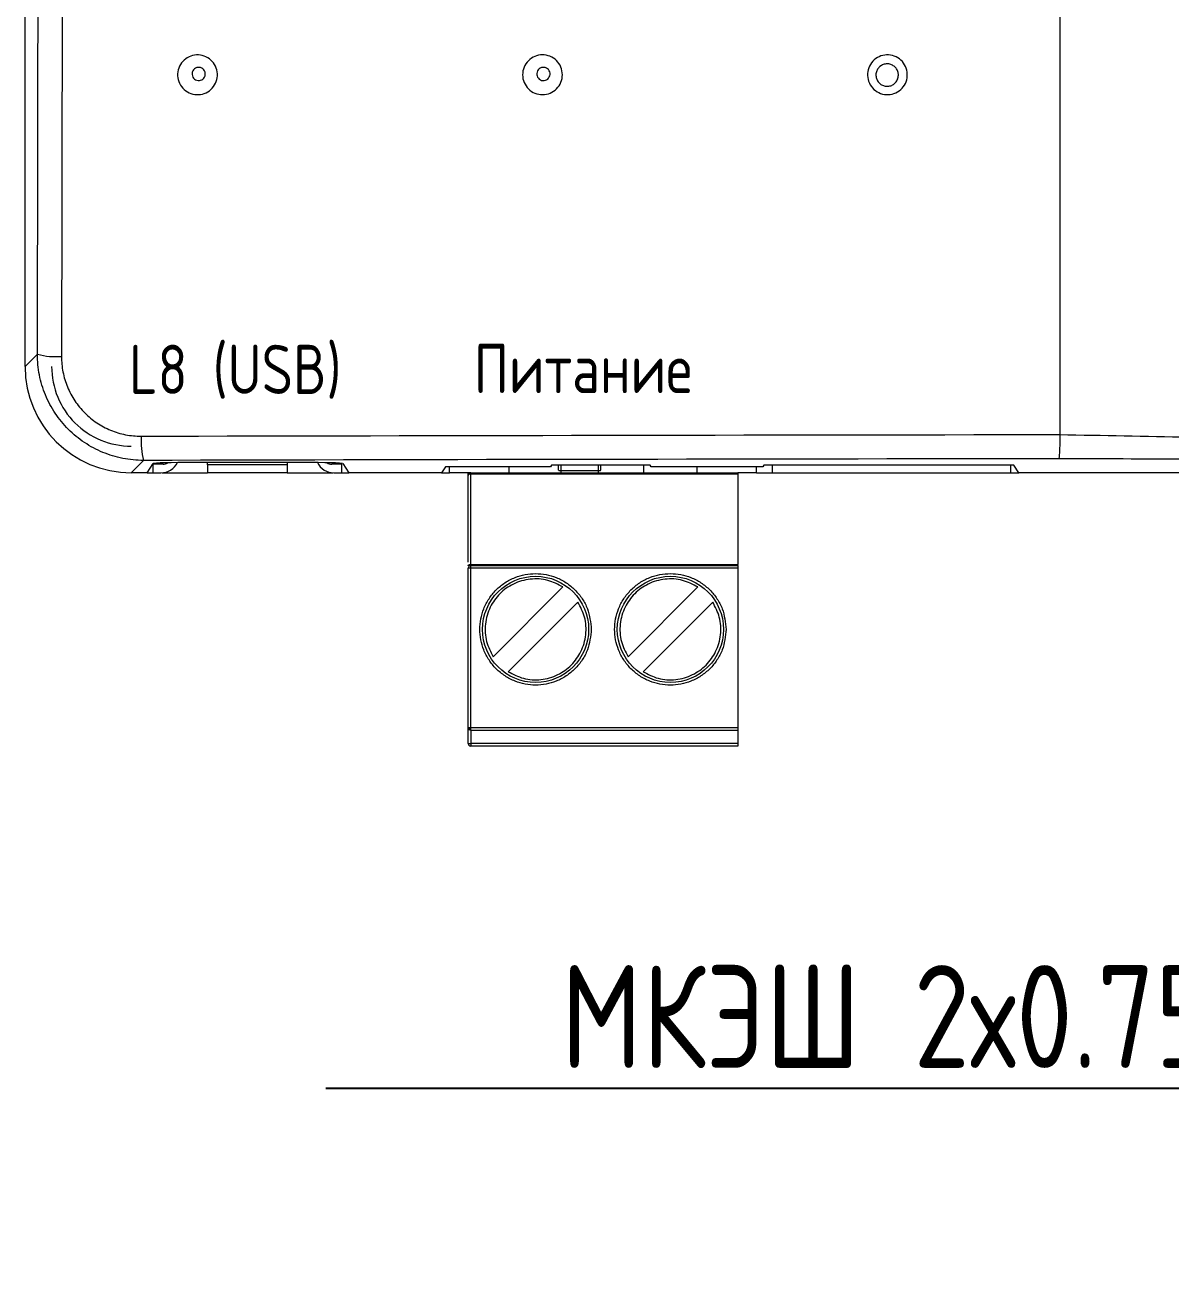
# Model space of a CAD drawing. Header units: millimetres. Extents: x -559267 to 14075, y 0 to 209897.
# Drawn here: x 1954.06 to 1981.95, y 124.24 to 154.78 of the extents above; entities that cross this region are included whole.
import ezdxf
from ezdxf import colors
from ezdxf.entities.mleader import LeaderData, LeaderLine
from ezdxf.math import Vec2, Vec3

# ---------------------------------------------------------------- set-up
doc = ezdxf.new("R2010")
doc.units = ezdxf.units.MM
doc.set_wipeout_variables(frame=1)
doc.layers.add('Модули', color=7, linetype='Continuous')
doc.styles.add('Unecom', font='GOST2304A_0.ttf', dxfattribs={"height": 2.5})

# ---------------------------------------------------------------- blocks, each defined once
blk = doc.blocks.new('*U87')
at = {"layer": 'Модули', "lineweight": 18, "ltscale": 0.1}
for p, q in [((22.543, -65.479), (22.546, -65.465)), ((22.678, -65.61), (22.543, -65.61)), ((22.543, -73.71), (22.543, -65.61)), ((22.546, -65.465), (22.554, -65.452)), ((22.554, -65.452), (22.566, -65.44)), ((22.566, -65.44), (22.583, -65.43)), ((22.583, -65.43), (22.603, -65.421)), ((22.603, -65.421), (22.627, -65.415)), ((22.627, -65.415), (22.652, -65.411)), ((22.652, -65.411), (22.678, -65.409)), ((22.678, -65.475), (22.678, -65.409)), ((22.678, -65.409), (36.259, -65.409)), ((22.678, -65.61), (22.678, -65.475)), ((22.678, -65.475), (36.259, -65.475)), ((22.678, -73.71), (22.678, -65.61)), ((36.259, -65.61), (22.678, -65.61)), ((36.259, -65.475), (36.259, -65.409)), ((36.259, -65.475), (36.259, -65.61)), ((36.259, -65.61), (36.259, -73.71)), ((23.817, -70.106), (27.363, -66.56)), ((30.675, -70.106), (34.221, -66.56)), ((28.127, -67.324), (24.581, -70.87)), ((34.985, -67.324), (31.439, -70.87)), ((22.543, -73.71), (22.678, -73.71)), ((22.543, -73.716), (22.543, -73.71)), ((22.543, -73.716), (22.678, -73.845)), ((22.543, -74.52), (22.543, -73.716)), ((22.678, -73.845), (22.678, -73.71)), ((22.678, -73.71), (36.259, -73.71)), ((22.678, -73.845), (36.259, -73.845)), ((22.678, -73.845), (22.678, -74.52)), ((36.259, -73.71), (36.259, -73.845)), ((36.259, -73.845), (36.259, -74.52)), ((22.543, -74.52), (22.678, -74.52)), ((22.678, -74.52), (22.678, -74.655)), ((36.259, -74.52), (22.678, -74.52)), ((36.259, -74.655), (22.678, -74.655)), ((36.259, -74.52), (36.259, -74.655))]:
    blk.add_line(p, q, dxfattribs=at)
for centre in [(25.972, -68.715), (32.83, -68.715)]:
    blk.add_circle(centre, 2.7, dxfattribs=at)
for centre, start, end in [((22.678, -65.61), 90, 180), ((22.678, -73.71), 180, 225), ((22.678, -73.71), 225, 270), ((22.678, -74.52), 180, 225), ((22.678, -74.52), 225, 269.9998)]:
    blk.add_arc(centre, 0.135, start, end, dxfattribs=at)
for points, knots in [([(23.137, -68.715), (23.137, -68.359), (23.243, -67.808), (23.585, -67.147), (23.954, -66.697), (24.404, -66.328), (25.065, -65.986), (25.972, -65.811), (26.879, -65.986), (27.54, -66.328), (27.991, -66.697), (28.357, -67.147), (28.71, -67.808), (28.769, -68.359), (28.807, -68.715)], [0.4999999, 0.4999999, 0.4999999, 0.4999999, 0.5598608, 0.5924099, 0.625, 0.6575491, 0.6901391, 0.75, 0.8098607, 0.84241, 0.8749998, 0.9075491, 0.9401391, 1, 1, 1, 1]), ([(27.363, -66.56), (27.112, -66.43), (26.594, -66.162), (25.693, -66.115), (24.837, -66.359), (24.125, -66.868), (23.616, -67.58), (23.372, -68.436), (23.419, -69.337), (23.687, -69.855), (23.817, -70.106)], [0, 0, 0, 0, 0.121324, 0.25, 0.378676, 0.5, 0.621324, 0.75, 0.878676, 1, 1, 1, 1]), ([(29.995, -68.715), (29.995, -68.359), (30.101, -67.808), (30.443, -67.147), (30.812, -66.697), (31.262, -66.328), (31.923, -65.986), (32.83, -65.811), (33.737, -65.986), (34.398, -66.328), (34.849, -66.697), (35.215, -67.147), (35.568, -67.808), (35.627, -68.359), (35.665, -68.715)], [0.4999998, 0.4999998, 0.4999998, 0.4999998, 0.5598608, 0.5924098, 0.6249999, 0.657549, 0.690139, 0.75, 0.8098607, 0.8424099, 0.8749998, 0.9075491, 0.9401391, 1, 1, 1, 1]), ([(34.221, -66.56), (33.97, -66.43), (33.452, -66.162), (32.551, -66.115), (31.695, -66.359), (30.983, -66.868), (30.474, -67.58), (30.23, -68.436), (30.277, -69.337), (30.545, -69.855), (30.675, -70.106)], [0, 0, 0, 0, 0.121324, 0.25, 0.378676, 0.5, 0.621324, 0.75, 0.878676, 1, 1, 1, 1]), ([(24.581, -70.87), (24.832, -71), (25.35, -71.268), (26.251, -71.315), (27.108, -71.071), (27.819, -70.562), (28.328, -69.85), (28.572, -68.994), (28.525, -68.093), (28.257, -67.575), (28.127, -67.324)], [0, 0, 0, 0, 0.121324, 0.25, 0.378676, 0.5, 0.621324, 0.75, 0.878676, 1, 1, 1, 1]), ([(31.439, -70.87), (31.69, -71), (32.208, -71.268), (33.109, -71.315), (33.966, -71.071), (34.677, -70.562), (35.186, -69.85), (35.43, -68.994), (35.383, -68.093), (35.115, -67.575), (34.985, -67.324)], [0, 0, 0, 0, 0.121324, 0.25, 0.378676, 0.5, 0.621324, 0.75, 0.878676, 1, 1, 1, 1]), ([(28.807, -68.715), (28.769, -69.071), (28.71, -69.622), (28.357, -70.283), (27.991, -70.733), (27.54, -71.102), (26.879, -71.444), (25.972, -71.619), (25.065, -71.444), (24.405, -71.102), (23.954, -70.733), (23.585, -70.283), (23.244, -69.622), (23.137, -69.071), (23.137, -68.715)], [0, 0, 0, 0, 0.0598606, 0.0924099, 0.1249999, 0.1575492, 0.1901392, 0.2499998, 0.3098607, 0.34241, 0.375, 0.4075493, 0.4401393, 0.4999999, 0.4999999, 0.4999999, 0.4999999]), ([(35.665, -68.715), (35.627, -69.071), (35.568, -69.622), (35.215, -70.283), (34.849, -70.733), (34.398, -71.102), (33.737, -71.444), (32.83, -71.619), (31.923, -71.444), (31.263, -71.102), (30.812, -70.733), (30.443, -70.283), (30.102, -69.622), (29.995, -69.071), (29.995, -68.715)], [0, 0, 0, 0, 0.0598606, 0.0924099, 0.1249999, 0.1575492, 0.1901392, 0.2499999, 0.3098608, 0.3424098, 0.375, 0.4075492, 0.4401392, 0.4999998, 0.4999998, 0.4999998, 0.4999998])]:
    blk.add_open_spline(points, degree=3, knots=knots, dxfattribs=at)
at = {"color": 0, "lineweight": 0}
blk.add_wipeout([(0, 60.748), (210.596, 60.432), (210.596, -60.748), (0, -60.748)], dxfattribs=at)
at = {"layer": 'Модули', "lineweight": 18, "ltscale": 0.1}
for p, q in [((0, -55.35), (0, 55.35)), ((0, -55.35), (0.628, -54.722)), ((52.649, -58.804), (52.648, -58.803)), ((6.026, -60.12), (5.398, -60.748)), ((6.208, -60.748), (6.52, -60.281)), ((6.505, -60.318), (6.505, -60.75)), ((7.018, -60.318), (6.505, -60.318)), ((14.132, -60.229), (8.545, -60.229)), ((9.286, -60.345), (9.286, -60.229)), ((9.286, -60.345), (9.286, -60.75)), ((13.336, -60.345), (9.286, -60.345)), ((13.336, -60.229), (13.336, -60.345)), ((13.336, -60.345), (13.336, -60.75)), ((16.117, -60.318), (15.604, -60.318)), ((16.117, -60.75), (16.117, -60.318)), ((16.157, -60.281), (16.468, -60.748)), ((21.39, -60.453), (21.193, -60.748)), ((26.728, -60.453), (21.39, -60.453)), ((21.598, -60.75), (21.598, -60.453)), ((24.622, -60.75), (24.622, -60.453)), ((26.787, -60.365), (26.728, -60.453)), ((31.799, -60.365), (26.787, -60.365)), ((27.133, -60.615), (27.133, -60.365)), ((27.268, -60.634), (27.268, -60.365)), ((27.268, -60.634), (29.158, -60.634)), ((29.158, -60.365), (29.158, -60.634)), ((29.293, -60.615), (29.293, -60.365)), ((31.48, -60.75), (31.48, -60.365)), ((31.858, -60.453), (31.799, -60.365)), ((37.528, -60.453), (31.858, -60.453)), ((34.18, -60.453), (34.18, -60.75)), ((37.204, -60.75), (37.204, -60.453)), ((37.59, -60.361), (37.528, -60.453)), ((50.298, -60.361), (37.59, -60.361)), ((38.001, -60.361), (38.001, -60.75)), ((50.151, -60.75), (50.151, -60.361)), ((50.556, -60.748), (50.298, -60.361)), ((6.208, -60.748), (5.398, -60.748)), ((6.208, -60.748), (6.505, -60.748)), ((6.505, -60.75), (6.91, -60.75)), ((6.968, -60.748), (9.286, -60.748)), ((13.336, -60.75), (9.286, -60.75)), ((13.336, -60.748), (15.654, -60.748)), ((15.712, -60.75), (16.117, -60.75)), ((16.117, -60.748), (16.468, -60.748)), ((21.193, -60.748), (16.468, -60.748)), ((21.193, -60.748), (21.598, -60.748)), ((22.678, -60.75), (21.598, -60.75)), ((22.543, -60.885), (22.543, -60.75)), ((22.546, -60.871), (22.543, -60.885)), ((22.543, -65.289), (22.543, -60.885)), ((22.554, -60.858), (22.546, -60.871)), ((22.566, -60.846), (22.554, -60.858)), ((22.583, -60.836), (22.566, -60.846)), ((22.603, -60.827), (22.583, -60.836)), ((22.627, -60.821), (22.603, -60.827)), ((22.652, -60.817), (22.627, -60.821)), ((22.678, -60.816), (22.652, -60.817)), ((22.678, -60.816), (22.678, -60.75)), ((22.678, -60.75), (36.259, -60.75)), ((22.678, -65.409), (22.678, -60.816)), ((36.259, -60.816), (22.678, -60.816)), ((36.259, -60.75), (36.259, -60.816)), ((37.204, -60.75), (36.259, -60.75)), ((36.259, -60.816), (36.259, -65.409)), ((37.204, -60.748), (38.001, -60.748)), ((38.001, -60.75), (50.151, -60.75)), ((50.151, -60.748), (50.556, -60.748)), ((59.871, -60.748), (50.556, -60.748))]:
    blk.add_line(p, q, dxfattribs=at)
for centre, radius, start, end in [((1.588, -50.889), 3.952, 255.93521, 273.82698), ((9.544, -59.154), 3.647, 175.81653, 195.35241), ((6.91, -59.805), 0.945, 270, 333.08348), ((7.018, -59.913), 0.405, 269.99943, 305.99101), ((15.712, -59.805), 0.945, 206.8771, 270.00026), ((15.604, -59.913), 0.405, 233.73112, 269.99978), ((22.678, -60.885), 0.135, 90, 179.99986)]:
    blk.add_arc(centre, radius, start, end, dxfattribs=at)
for centre, major_axis, ratio, start_param, end_param in [((5.402, -55.346), (-3.821, -3.821), 0.999315, 5.49813, 7.068241), ((8.545, -60.282), (2.025, 0), 0.026186, 1.570795, 3.124139), ((14.132, -60.282), (2.025, 0), 0.026186, 0.017473, 1.570796)]:
    blk.add_ellipse(centre, major_axis=major_axis, ratio=ratio, start_param=start_param, end_param=end_param, dxfattribs=at)
for points in [[(0.628, -54.722), (0.667, -36.482), (0.706, 0), (0.667, 36.482), (0.628, 54.722)], [(1.896, -27), (1.886, -36.286), (1.872, -45.563), (1.852, -54.832)], [(5.906, -58.888), (21.463, -58.851), (37.046, -58.823), (52.648, -58.804)], [(52.585, -60.036), (37.043, -60.055), (21.524, -60.083), (6.026, -60.12)]]:
    blk.add_open_spline(points, degree=3, dxfattribs=at)
for points, knots in [([(52.648, -27), (52.648, -27.967), (52.648, -29.9), (52.648, -32.799), (52.648, -35.696), (52.648, -38.592), (52.648, -41.485), (52.648, -44.376), (52.648, -47.266), (52.648, -50.153), (52.648, -53.038), (52.648, -55.921), (52.648, -57.842), (52.648, -58.803)], [0, 0, 0, 0, 0.091095, 0.182153, 0.273173, 0.364157, 0.455103, 0.546012, 0.636884, 0.727719, 0.818516, 0.909277, 1, 1, 1, 1]), ([(9.642, -41.02), (9.777, -40.794), (9.82, -40.511), (9.723, -40.126), (9.665, -40.003), (9.507, -39.79), (9.407, -39.699), (9.177, -39.562), (9.051, -39.517), (8.788, -39.479), (8.653, -39.486), (8.27, -39.583), (8.041, -39.751), (7.904, -39.98)], [0.5, 0.5, 0.5, 0.5, 0.625, 0.625, 0.6875, 0.6875, 0.75, 0.75, 0.8125, 0.8125, 0.875, 0.875, 1, 1, 1, 1]), ([(27.168, -41.058), (27.313, -40.838), (27.368, -40.558), (27.289, -40.169), (27.237, -40.044), (27.088, -39.824), (26.993, -39.729), (26.77, -39.581), (26.645, -39.531), (26.384, -39.481), (26.249, -39.482), (25.861, -39.561), (25.626, -39.719), (25.478, -39.942)], [0.5, 0.5, 0.5, 0.5, 0.625, 0.625, 0.6875, 0.6875, 0.75, 0.75, 0.8125, 0.8125, 0.875, 0.875, 1, 1, 1, 1]), ([(44.736, -41.03), (44.874, -40.805), (44.919, -40.523), (44.828, -40.137), (44.771, -40.014), (44.616, -39.799), (44.517, -39.707), (44.175, -39.497), (43.894, -39.454), (43.38, -39.577), (43.15, -39.743), (43.01, -39.971)], [0.5, 0.5, 0.5, 0.5, 0.625, 0.625, 0.6875, 0.6875, 0.75, 0.75, 0.875, 0.875, 1, 1, 1, 1]), ([(7.904, -39.98), (7.836, -40.095), (7.791, -40.221), (7.752, -40.483), (7.759, -40.619), (7.856, -41.004), (8.027, -41.234), (8.368, -41.437), (8.496, -41.483), (8.759, -41.521), (8.892, -41.514), (9.151, -41.449), (9.271, -41.391), (9.484, -41.233), (9.574, -41.133), (9.642, -41.02)], [0, 0, 0, 0, 0.0625, 0.0625, 0.125, 0.125, 0.25, 0.25, 0.3125, 0.3125, 0.375, 0.375, 0.4375, 0.4375, 0.5, 0.5, 0.5, 0.5]), ([(9.13, -40.617), (9.171, -40.539), (9.18, -40.445), (9.127, -40.275), (9.066, -40.202), (8.91, -40.12), (8.815, -40.112), (8.648, -40.164), (8.575, -40.223), (8.533, -40.302)], [0.5, 0.5, 0.5, 0.5, 0.625, 0.625, 0.75, 0.75, 0.875, 0.875, 1, 1, 1, 1]), ([(25.478, -39.942), (25.405, -40.053), (25.354, -40.177), (25.304, -40.438), (25.305, -40.573), (25.384, -40.962), (25.545, -41.199), (25.876, -41.418), (26.002, -41.469), (26.262, -41.519), (26.396, -41.519), (26.658, -41.465), (26.781, -41.413), (27, -41.264), (27.095, -41.168), (27.168, -41.058)], [0, 0, 0, 0, 0.0625, 0.0625, 0.125, 0.125, 0.25, 0.25, 0.3125, 0.3125, 0.375, 0.375, 0.4375, 0.4375, 0.5, 0.5, 0.5, 0.5]), ([(26.671, -40.614), (26.712, -40.535), (26.72, -40.441), (26.665, -40.271), (26.603, -40.199), (26.446, -40.119), (26.351, -40.112), (26.184, -40.166), (26.112, -40.226), (26.071, -40.306)], [0.5, 0.5, 0.5, 0.5, 0.625, 0.625, 0.75, 0.75, 0.875, 0.875, 1, 1, 1, 1]), ([(43.01, -39.971), (42.94, -40.084), (42.894, -40.21), (42.852, -40.472), (42.858, -40.607), (42.95, -40.993), (43.118, -41.225), (43.457, -41.432), (43.584, -41.479), (43.846, -41.521), (43.98, -41.516), (44.24, -41.453), (44.361, -41.397), (44.576, -41.241), (44.667, -41.142), (44.736, -41.03)], [0, 0, 0, 0, 0.0625, 0.0625, 0.125, 0.125, 0.25, 0.25, 0.3125, 0.3125, 0.375, 0.375, 0.4375, 0.4375, 0.5, 0.5, 0.5, 0.5]), ([(43.466, -40.101), (43.431, -40.14), (43.353, -40.226), (43.288, -40.399), (43.281, -40.593), (43.338, -40.779), (43.454, -40.936), (43.616, -41.046), (43.805, -41.097), (44, -41.081), (44.18, -41.002), (44.275, -40.912), (44.314, -40.861)], [0, 0, 0, 0, 0.0436063, 0.0974211, 0.1508793, 0.20432, 0.2577536, 0.3112898, 0.3649942, 0.418857, 0.4727834, 0.52671, 0.52671, 0.52671, 0.52671]), ([(44.314, -40.861), (44.338, -40.829), (44.392, -40.739), (44.437, -40.575), (44.424, -40.38), (44.347, -40.201), (44.215, -40.057), (44.043, -39.965), (43.849, -39.934), (43.657, -39.97), (43.532, -40.042), (43.475, -40.093), (43.466, -40.101)], [0.52671, 0.52671, 0.52671, 0.52671, 0.5603774, 0.6140418, 0.6675473, 0.7209729, 0.7744301, 0.8280173, 0.8817769, 0.9356741, 0.9896151, 1, 1, 1, 1]), ([(8.533, -40.302), (8.492, -40.381), (8.483, -40.475), (8.536, -40.643), (8.597, -40.717), (8.753, -40.799), (8.847, -40.808), (9.017, -40.755), (9.089, -40.695), (9.13, -40.617)], [0, 0, 0, 0, 0.125, 0.125, 0.25, 0.25, 0.375, 0.375, 0.5, 0.5, 0.5, 0.5]), ([(26.071, -40.306), (26.03, -40.385), (26.023, -40.479), (26.077, -40.647), (26.139, -40.72), (26.296, -40.8), (26.39, -40.808), (26.559, -40.753), (26.631, -40.692), (26.671, -40.614)], [0, 0, 0, 0, 0.125, 0.125, 0.25, 0.25, 0.375, 0.375, 0.5, 0.5, 0.5, 0.5]), ([(6.026, -60.12), (5.67, -60.12), (5.318, -60.086), (4.621, -59.948), (4.28, -59.845), (3.63, -59.577), (3.317, -59.409), (2.726, -59.015), (2.453, -58.791), (1.955, -58.293), (1.727, -58.015), (1.336, -57.427), (1.17, -57.117), (0.901, -56.462), (0.797, -56.119), (0.661, -55.429), (0.627, -55.079), (0.628, -54.722)], [0, 0, 0, 0, 0.125, 0.125, 0.25, 0.25, 0.375, 0.375, 0.5, 0.5, 0.625, 0.625, 0.75, 0.75, 0.875, 0.875, 1, 1, 1, 1]), ([(1.852, -54.832), (1.851, -55.1), (1.877, -55.363), (1.978, -55.881), (2.055, -56.139), (2.258, -56.631), (2.382, -56.864), (2.676, -57.306), (2.847, -57.516), (3.222, -57.891), (3.426, -58.059), (3.87, -58.356), (4.106, -58.481), (4.595, -58.683), (4.851, -58.76), (5.374, -58.863), (5.639, -58.889), (5.906, -58.888)], [0, 0, 0, 0, 0.125, 0.125, 0.25, 0.25, 0.375, 0.375, 0.5, 0.5, 0.625, 0.625, 0.75, 0.75, 0.875, 0.875, 1, 1, 1, 1]), ([(1.351, -55.348), (1.351, -55.875), (1.456, -56.407), (1.862, -57.388), (2.162, -57.837), (2.911, -58.586), (3.36, -58.886), (4.341, -59.292), (4.873, -59.397), (5.4, -59.397)], [-0.785056, -0.785056, -0.785056, -0.785056, -0.392528, -0.392528, 0, 0, 0.392528, 0.392528, 0.785056, 0.785056, 0.785056, 0.785056]), ([(52.649, -58.804), (52.648, -58.969), (52.645, -59.128), (52.638, -59.425), (52.633, -59.558), (52.622, -59.783), (52.615, -59.873), (52.604, -59.966), (52.601, -59.99), (52.593, -60.024), (52.589, -60.034), (52.585, -60.036)], [0, 0, 0, 0, 0.25, 0.25, 0.5, 0.5, 0.75, 0.75, 0.875, 0.875, 1, 1, 1, 1]), ([(52.648, -58.803), (57.008, -58.892), (61.375, -58.971), (70.122, -59.092), (74.502, -59.134), (83.28, -59.195), (87.678, -59.215), (96.482, -59.241), (100.885, -59.247), (109.691, -59.247), (114.095, -59.241), (122.9, -59.215), (127.297, -59.196), (136.077, -59.135), (140.461, -59.093), (149.218, -58.972), (153.588, -58.892), (157.948, -58.803)], [0, 0, 0, 0, 0.125, 0.125, 0.25, 0.25, 0.375, 0.375, 0.5, 0.5, 0.625, 0.625, 0.75, 0.75, 0.875, 0.875, 1, 1, 1, 1]), ([(27.133, -60.615), (27.134, -60.617), (27.135, -60.619), (27.148, -60.624), (27.168, -60.628), (27.193, -60.631), (27.225, -60.633), (27.251, -60.634), (27.268, -60.634)], [0, 0, 0, 0, 0.157919, 0.295084, 0.506486, 0.636321, 0.761855, 1, 1, 1, 1]), ([(27.268, -60.75), (27.268, -60.748), (27.268, -60.745), (27.268, -60.719), (27.268, -60.681), (27.268, -60.65), (27.268, -60.634)], [0, 0, 0, 0, 0.249998, 0.5, 0.749991, 1, 1, 1, 1]), ([(29.158, -60.634), (29.175, -60.634), (29.202, -60.633), (29.233, -60.631), (29.259, -60.628), (29.279, -60.624), (29.291, -60.619), (29.292, -60.617), (29.293, -60.615)], [0, 0, 0, 0, 0.238141, 0.363654, 0.493513, 0.70489, 0.842059, 1, 1, 1, 1]), ([(29.158, -60.634), (29.158, -60.65), (29.158, -60.681), (29.158, -60.719), (29.158, -60.745), (29.158, -60.748), (29.158, -60.75)], [0, 0, 0, 0, 0.250009, 0.5, 0.750002, 1, 1, 1, 1]), ([(158.011, -60.036), (153.644, -60.052), (149.268, -60.066), (140.5, -60.091), (136.11, -60.102), (122.924, -60.128), (114.103, -60.137), (100.881, -60.136), (96.475, -60.134), (87.661, -60.126), (83.258, -60.119), (74.471, -60.102), (70.084, -60.091), (61.325, -60.066), (56.952, -60.052), (52.585, -60.036)], [0, 0, 0, 0, 0.125, 0.125, 0.25, 0.25, 0.5, 0.5, 0.625, 0.625, 0.75, 0.75, 0.875, 0.875, 1, 1, 1, 1])]:
    blk.add_open_spline(points, degree=3, knots=knots, dxfattribs=at)
at = {"layer": 'Модули', "style": 'Unecom'}
for s, p in [('L8 (USB)', (5.293, -56.737)), ('Питание', (22.831, -56.695))]:
    blk.add_text(s, height=2.5, dxfattribs=at).set_placement(p)
blk = doc.blocks.new('_None')

msp = doc.modelspace()

# ---------------------------------------------------------------- block references
at = {"layer": 'Модули', "xscale": 0.4783635632011176, "yscale": 0.4783635632011176, "zscale": 0.4783635632011176}
msp.add_blockref('*U87', (1954.061, 172.941), dxfattribs=at)

# ---------------------------------------------------------------- leaders
ml = msp.add_multileader_mtext('Standard')
ml.set_content('МКЭШ 2х0.75', color=256, style='Unecom')
ml.set_leader_properties()
ml.set_arrow_properties(name='NONE')
ml.build(insert=Vec2(0, 0))
ml.multileader.update_dxf_attribs({"text_left_attachment_type": 6, "text_right_attachment_type": 6, "dogleg_length": 0, "arrow_head_size": 0})
ctx = ml.context
ctx.base_point, ctx.char_height, ctx.arrow_head_size, ctx.plane_origin = Vec3(1964.945, 128.898), 2.5, 0, Vec3(2018.705, 124.238)
ctx.left_attachment, ctx.right_attachment, ctx.text_align_type = 6, 6, 2
notes = []
notes.append((ctx, [(1, (1, 1, 0), (1985.03, 128.898), (-1, 0), 0, [(0, [(1999.913, 124.238)], 0, [])])]))
ctx.mtext.insert, ctx.mtext.alignment, ctx.mtext.flow_direction = Vec3(1983.03, 131.898), 3, 5
for ctx, leaders in notes:
    for number, flags, end, landing, length, lines in leaders:
        leader = LeaderData()
        leader.index, (leader.has_last_leader_line, leader.has_dogleg_vector, leader.attachment_direction) = number, flags
        leader.last_leader_point, leader.dogleg_vector, leader.dogleg_length = Vec3(end), Vec3(landing), length
        for number, points, colour, breaks in lines:
            line = LeaderLine()
            line.index, line.vertices, line.color, line.breaks = number, Vec3.list(points), colors.encode_raw_color(colour), breaks
            leader.lines.append(line)
        ctx.leaders.append(leader)

doc.saveas('drawing.dxf')
